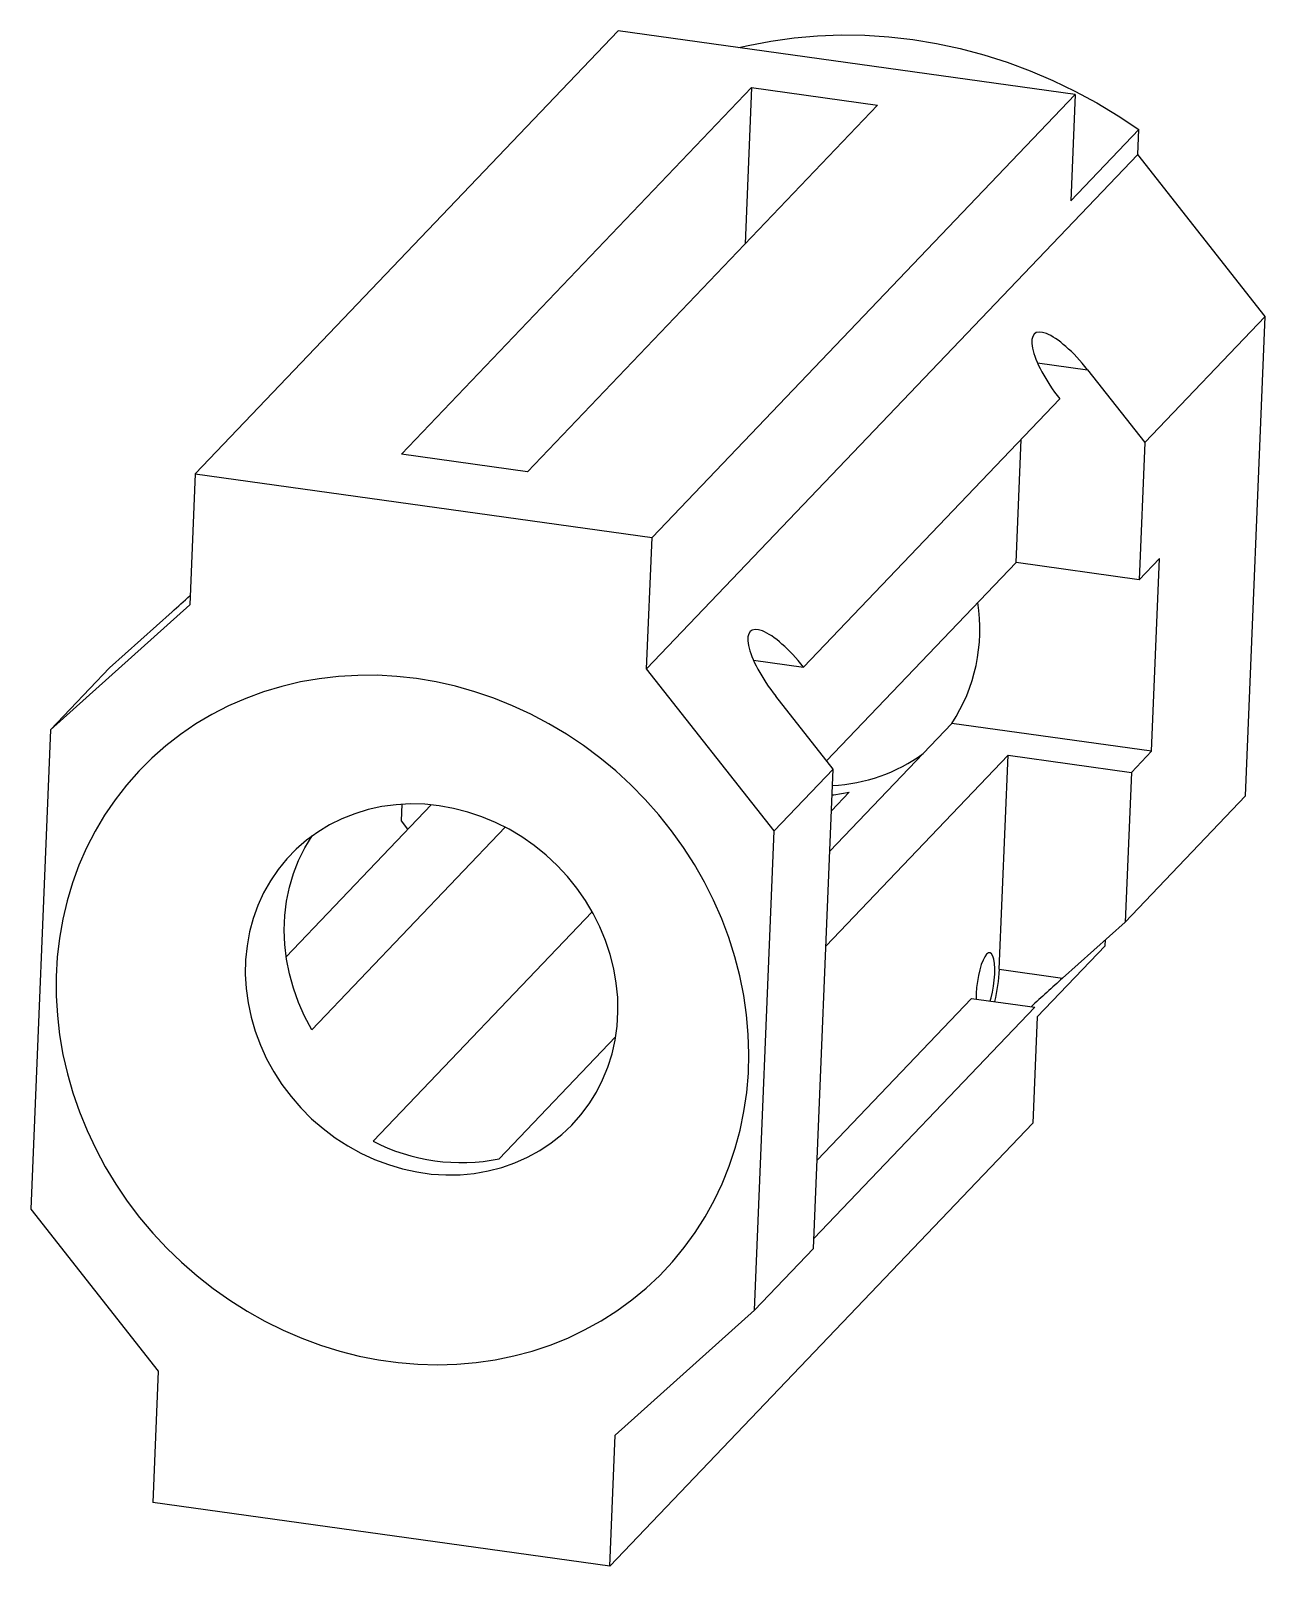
# Model space of a CAD drawing. Header units: millimetres. Extents: x 1242 to 5846, y 1733 to 3394.
# Drawn here: x 5472.3 to 5846.5, y 2928.1 to 3393.5 of the extents above.
import ezdxf

# ---------------------------------------------------------------- set-up
doc = ezdxf.new("R2010")
doc.units = ezdxf.units.MM

msp = doc.modelspace()

# ---------------------------------------------------------------- linework, layer by layer
at = {"color": 7, "linetype": 'Continuous', "lineweight": 25}
for p, q in [((5522.18, 3259.25), (5650.38, 3393.51)), ((5788.83, 3374.16), (5650.38, 3393.51)), ((5584.69, 3265.21), (5690.78, 3376.32)), ((5660.63, 3239.9), (5788.83, 3374.16)), ((5690.78, 3376.32), (5688.84, 3328.95)), ((5690.78, 3376.32), (5728.98, 3370.98)), ((5788.83, 3374.16), (5787.51, 3341.95)), ((5728.98, 3370.98), (5622.88, 3259.87)), ((5787.51, 3341.95), (5808.14, 3363.56)), ((5807.83, 3355.99), (5808.14, 3363.56)), ((5658.99, 3200.13), (5807.83, 3355.99)), ((5846.49, 3306.89), (5807.83, 3355.99)), ((5810.02, 3268.69), (5846.49, 3306.89)), ((5840.53, 3161.59), (5846.49, 3306.89)), ((5792.64, 3290.76), (5810.02, 3268.69)), ((5706.57, 3200.63), (5784.21, 3281.94)), ((5770.95, 3232.34), (5772.49, 3269.66)), ((5810.02, 3268.69), (5808.31, 3227.12)), ((5622.88, 3259.87), (5584.69, 3265.21)), ((5522.18, 3259.25), (5520.55, 3219.47)), ((5522.18, 3259.25), (5660.63, 3239.9)), ((5658.99, 3200.13), (5660.63, 3239.9)), ((5770.95, 3232.34), (5713.56, 3172.24)), ((5808.31, 3227.12), (5770.95, 3232.34)), ((5814.43, 3233.53), (5808.31, 3227.12)), ((5812.03, 3175.14), (5814.43, 3233.53)), ((5520.55, 3219.47), (5478.31, 3181.67)), ((5515.17, 3217.38), (5496.18, 3200.38)), ((5691.38, 3202.76), (5706.57, 3200.63)), ((5496.18, 3200.38), (5478.31, 3181.67)), ((5697.66, 3151.02), (5658.99, 3200.13)), ((5715.53, 3169.74), (5698.15, 3191.81)), ((5714.51, 3144.82), (5751.53, 3183.59)), ((5812.03, 3175.14), (5751.53, 3183.59)), ((5478.31, 3181.67), (5472.34, 3036.38)), ((5713.33, 3116.11), (5768.56, 3173.95)), ((5765.89, 3109.08), (5768.56, 3173.95)), ((5768.56, 3173.95), (5805.91, 3168.73)), ((5805.91, 3168.73), (5812.03, 3175.14)), ((5697.66, 3151.02), (5715.53, 3169.74)), ((5709.56, 3024.44), (5715.53, 3169.74)), ((5805.91, 3168.73), (5804.05, 3123.39)), ((5720.42, 3162.73), (5715.01, 3157.06)), ((5840.53, 3161.59), (5804.05, 3123.39)), ((5593.7, 3158.9), (5549.74, 3112.86)), ((5584.7, 3154.05), (5584.91, 3159.07)), ((5616.14, 3152.13), (5557.54, 3090.76)), ((5586.67, 3151.54), (5584.7, 3154.05)), ((5691.69, 3005.72), (5697.66, 3151.02)), ((5576.13, 3056.95), (5642.52, 3126.47)), ((5804.05, 3123.39), (5785.06, 3106.4)), ((5797.98, 3116.22), (5798.05, 3118.02)), ((5797.98, 3116.22), (5777.35, 3094.62)), ((5765.89, 3109.08), (5785.06, 3106.4)), ((5710.66, 3051.24), (5757.47, 3100.26)), ((5757.47, 3100.26), (5776.64, 3097.58)), ((5776.64, 3097.58), (5709.69, 3027.46)), ((5777.35, 3094.62), (5776.03, 3062.41)), ((5649.61, 3088.57), (5614.33, 3051.62)), ((5647.82, 2928.15), (5776.03, 3062.41)), ((5472.34, 3036.38), (5511.01, 2987.27)), ((5709.56, 3024.44), (5691.69, 3005.72)), ((5649.46, 2967.92), (5691.69, 3005.72)), ((5511.01, 2987.27), (5509.38, 2947.49)), ((5647.82, 2928.15), (5649.46, 2967.92)), ((5647.82, 2928.15), (5509.38, 2947.49))]:
    msp.add_line(p, q, dxfattribs=at)
at = {"color": 8, "linetype": 'Continuous', "lineweight": 25}
msp.add_line((5777.44, 3292.89), (5792.64, 3290.76), dxfattribs=at)
at = {"color": 7, "linetype": 'Continuous', "lineweight": 25, "flags": 128}
for points in [[(5686.99, 3388.39), (5689.75, 3389.03), (5696.68, 3390.37), (5703.71, 3391.35), (5710.81, 3391.97), (5717.98, 3392.23), (5725.18, 3392.13), (5732.41, 3391.66), (5739.64, 3390.83), (5746.85, 3389.64), (5754.03, 3388.09), (5761.16, 3386.2), (5768.22, 3383.95), (5775.2, 3381.36), (5782.06, 3378.44), (5788.81, 3375.19), (5795.41, 3371.62), (5801.86, 3367.74), (5808.14, 3363.56)], [(5589.25, 3197.17), (5583.31, 3197.83), (5577.37, 3198.16), (5571.46, 3198.15), (5565.59, 3197.82), (5559.79, 3197.14), (5554.06, 3196.14), (5548.44, 3194.81), (5542.93, 3193.15), (5537.55, 3191.17), (5532.33, 3188.89), (5527.28, 3186.3), (5522.41, 3183.41), (5517.74, 3180.23), (5513.29, 3176.78), (5509.06, 3173.06), (5505.08, 3169.09), (5501.36, 3164.87), (5497.91, 3160.43), (5494.73, 3155.77), (5491.84, 3150.92), (5489.25, 3145.88), (5486.97, 3140.67), (5485, 3135.31), (5483.35, 3129.82), (5482.03, 3124.22), (5481.04, 3118.52), (5480.38, 3112.73), (5480.05, 3106.89), (5480.06, 3101), (5480.41, 3095.09), (5481.1, 3089.18), (5482.11, 3083.28), (5483.46, 3077.41), (5485.13, 3071.6), (5487.12, 3065.86), (5489.42, 3060.2), (5492.03, 3054.66), (5494.94, 3049.24), (5498.14, 3043.96), (5501.61, 3038.84), (5505.35, 3033.89), (5509.35, 3029.14), (5513.59, 3024.59), (5518.06, 3020.27), (5522.74, 3016.18), (5527.62, 3012.34), (5532.69, 3008.76), (5537.92, 3005.45), (5543.31, 3002.43), (5548.82, 2999.69), (5554.46, 2997.26), (5560.19, 2995.14), (5566, 2993.33), (5571.87, 2991.85), (5577.79, 2990.69), (5583.72, 2989.86), (5589.66, 2989.36), (5595.59, 2989.2), (5601.48, 2989.37), (5607.32, 2989.87), (5613.09, 2990.71), (5618.77, 2991.88), (5624.34, 2993.38), (5629.78, 2995.19), (5635.08, 2997.32), (5640.22, 2999.77), (5645.19, 3002.51), (5649.96, 3005.54), (5654.52, 3008.86), (5658.86, 3012.44), (5662.96, 3016.29), (5666.81, 3020.39), (5670.41, 3024.72), (5673.72, 3029.27), (5676.76, 3034.03), (5679.5, 3038.98), (5681.93, 3044.1), (5684.06, 3049.38), (5685.87, 3054.81), (5687.35, 3060.36), (5688.51, 3066.02), (5689.34, 3071.76), (5689.83, 3077.58), (5689.99, 3083.44), (5689.81, 3089.34), (5689.29, 3095.26), (5688.44, 3101.17), (5687.26, 3107.05), (5685.75, 3112.89), (5683.92, 3118.68), (5681.77, 3124.38), (5679.31, 3129.98), (5676.55, 3135.47), (5673.5, 3140.82), (5670.16, 3146.02), (5666.55, 3151.05), (5662.68, 3155.9), (5658.56, 3160.55), (5654.21, 3164.99), (5649.63, 3169.2), (5644.85, 3173.17), (5639.87, 3176.88), (5634.72, 3180.32), (5629.41, 3183.49), (5623.95, 3186.37), (5618.38, 3188.96), (5612.69, 3191.23), (5606.92, 3193.2), (5601.07, 3194.85), (5595.18, 3196.17), (5589.25, 3197.17)], [(5715.21, 3161.89), (5715.72, 3161.95), (5720.42, 3162.73)], [(5596.13, 3158.62), (5591.75, 3159.06), (5587.38, 3159.17), (5583.05, 3158.93), (5578.79, 3158.37), (5574.62, 3157.46), (5570.56, 3156.23), (5566.64, 3154.68), (5562.89, 3152.82), (5559.32, 3150.66), (5555.96, 3148.21), (5552.83, 3145.49), (5549.95, 3142.52), (5547.32, 3139.3), (5544.98, 3135.87), (5542.94, 3132.24), (5541.19, 3128.44), (5539.77, 3124.48), (5538.67, 3120.39), (5537.9, 3116.19), (5537.47, 3111.92), (5537.38, 3107.59), (5537.62, 3103.24), (5538.21, 3098.88), (5539.13, 3094.55), (5540.38, 3090.27), (5541.95, 3086.06), (5543.83, 3081.96), (5546.02, 3077.98), (5548.49, 3074.15), (5551.23, 3070.5), (5554.23, 3067.04), (5557.47, 3063.79), (5560.93, 3060.79), (5564.58, 3058.03), (5568.41, 3055.55), (5572.4, 3053.35), (5576.51, 3051.45), (5580.73, 3049.86), (5585.02, 3048.59), (5589.37, 3047.65), (5593.75, 3047.03), (5598.12, 3046.76), (5602.48, 3046.82), (5606.77, 3047.22), (5611, 3047.96), (5615.11, 3049.02), (5619.1, 3050.41), (5622.94, 3052.12), (5626.61, 3054.13), (5630.07, 3056.44), (5633.32, 3059.03), (5636.33, 3061.88), (5639.09, 3064.97), (5641.57, 3068.3), (5643.77, 3071.83), (5645.66, 3075.55), (5647.25, 3079.44), (5648.51, 3083.47), (5649.44, 3087.61), (5650.04, 3091.85), (5650.31, 3096.15), (5650.23, 3100.5), (5649.81, 3104.86), (5649.06, 3109.2), (5647.97, 3113.52), (5646.56, 3117.76), (5644.83, 3121.92), (5642.8, 3125.96), (5640.47, 3129.87), (5637.86, 3133.61), (5634.99, 3137.17), (5631.87, 3140.53), (5628.52, 3143.65), (5624.96, 3146.54), (5621.21, 3149.16), (5617.3, 3151.5), (5613.25, 3153.55), (5609.08, 3155.3), (5604.82, 3156.73), (5600.5, 3157.84), (5596.13, 3158.62)], [(5557.54, 3090.76), (5555.36, 3094.83), (5553.49, 3099.02), (5551.94, 3103.32), (5550.72, 3107.69), (5549.85, 3112.1), (5549.33, 3116.54), (5549.16, 3120.97), (5549.34, 3125.36), (5549.87, 3129.69), (5550.74, 3133.93), (5551.96, 3138.06), (5553.52, 3142.04), (5555.39, 3145.86), (5557.59, 3149.48)], [(5762.05, 3113.64), (5761.49, 3112.89), (5760.95, 3111.83), (5760.43, 3110.49), (5759.96, 3108.93), (5759.55, 3107.21), (5759.23, 3105.38), (5759, 3103.53), (5758.87, 3101.73), (5758.85, 3100.06)], [(5763.14, 3099.46), (5763.4, 3100.4), (5763.81, 3102.13), (5764.13, 3103.95), (5764.36, 3105.8), (5764.49, 3107.61), (5764.5, 3109.3), (5764.41, 3110.81), (5764.22, 3112.09), (5763.93, 3113.09), (5763.55, 3113.76), (5763.09, 3114.08), (5762.59, 3114.04), (5762.05, 3113.64)]]:
    msp.add_lwpolyline(points, dxfattribs=at)
at = {"color": 7, "linetype": 'Continuous', "lineweight": 25}
for centre, radius, start, end in [((5707.52, 3212.17), 52.47, 326.9981, 8.8133), ((5712.72, 3215.85), 51.17, 272.9225, 305.9896), ((5714.17, 3111.3), 51.77, 346.5581, 357.533), ((5602.86, 3108.92), 58.44, 242.7799, 281.3112)]:
    msp.add_arc(centre, radius, start, end, dxfattribs=at)
for centre, major_axis, ratio, start_param, end_param in [((5788.42, 3286.35), (-11.75, 15.41), 0.311221, 4.761552, 7.903145), ((5519.38, 3221.79), (13.74, 12.51), 0.024285, 4.378778, 4.783839), ((5702.36, 3196.22), (-11.75, 15.41), 0.311221, 4.761552, 7.903145), ((5780.85, 3101.99), (13.74, 12.51), 0.024285, 1.237185, 1.944772)]:
    msp.add_ellipse(centre, major_axis=major_axis, ratio=ratio, start_param=start_param, end_param=end_param, dxfattribs=at)

doc.saveas('drawing.dxf')
